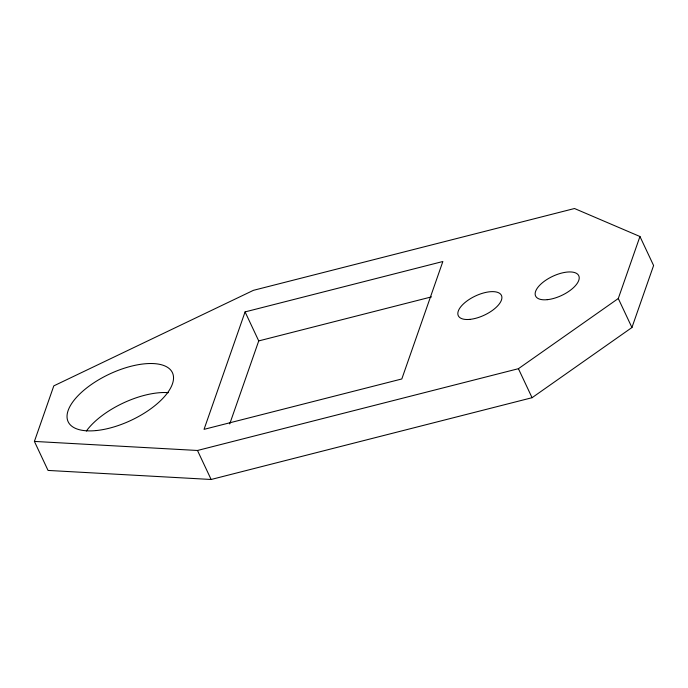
<?xml version="1.0" encoding="UTF-8"?>
<svg xmlns="http://www.w3.org/2000/svg" width="688" height="688" viewBox="0 0 688 688"><rect width="100%" height="100%" fill="white"/><g stroke="black" fill="none" stroke-linecap="round" stroke-linejoin="round"><path stroke-width="1.03" d="M34.4 441.421L53.81 385.865L253.442 290.327L574.506 208.516L639.952 236.509L653.6 265.516L631.937 327.522L532.065 397.707L211.13 479.484L48.048 470.429L34.4 441.421L197.482 450.477L518.417 368.699L618.288 298.515L639.952 236.509M245.083 311.905L204.044 429.355L401.818 378.959L442.857 261.509L245.083 311.905L258.731 340.913L229.723 423.937M258.731 340.913L431.522 296.881M618.288 298.515L631.937 327.522M518.417 368.699L532.065 397.707M197.482 450.477L211.13 479.484M86.37 431.032A57.611 25.525 -25.2 0 1 168.422 392.667M469.964 319.37A23.839 10.561 -25.2 0 0 501.87 296.949A23.839 10.561 -25.2 0 0 467.78 300.398A23.839 10.561 -25.2 0 0 469.964 319.37M547.278 299.676A23.839 10.561 -25.2 0 0 579.184 277.247A23.839 10.561 -25.2 0 0 545.094 280.704A23.839 10.561 -25.2 0 0 547.278 299.676M96.337 430.55A57.611 25.525 -25.2 0 0 173.445 376.353A57.611 25.525 -25.2 0 0 91.065 384.704A57.611 25.525 -25.2 0 0 96.337 430.55"/></g></svg>
